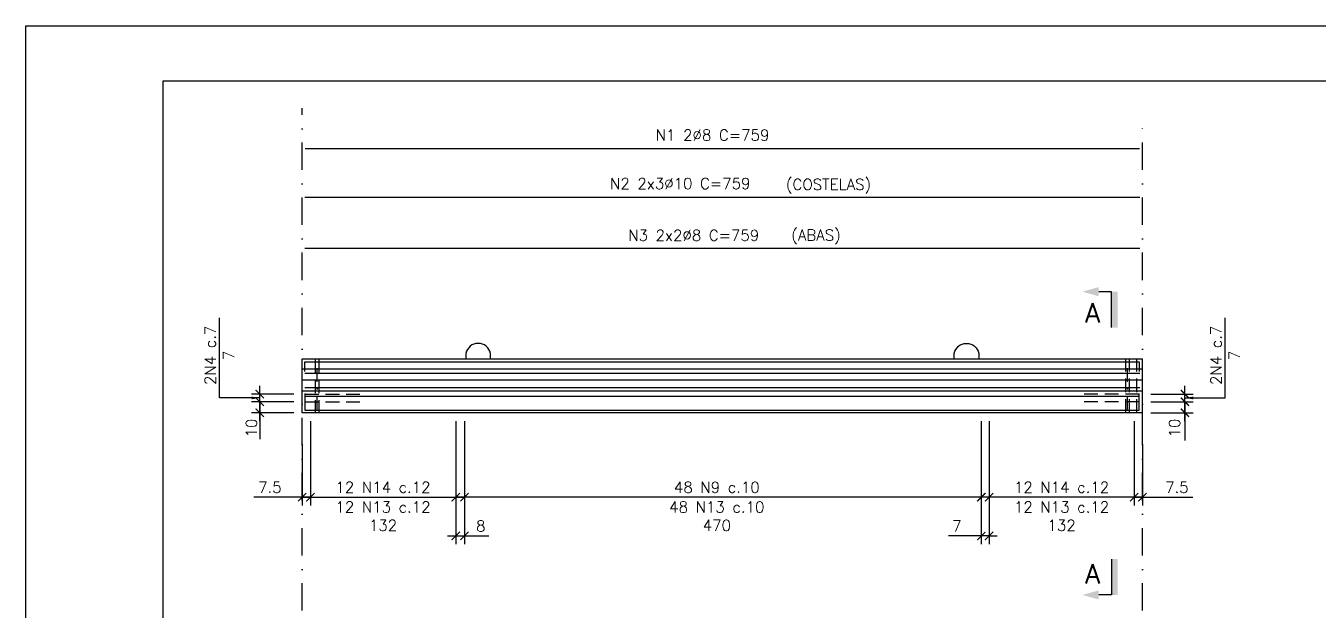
# Model space of a CAD drawing. Header units: centimetres. Extents: x 1658 to 6058, y 7825 to 9310.
# Drawn here: x 3958 to 5133, y 8778 to 9310 of the extents above; entities that cross this region are included whole.
import ezdxf

# ---------------------------------------------------------------- set-up
doc = ezdxf.new("R2010")
doc.units = ezdxf.units.CM
doc.header["$LTSCALE"] = 50
doc.header["$MEASUREMENT"] = 0
doc.header["$PDMODE"] = 67
doc.linetypes.add('DASHDOT', pattern=[1, 0.5, -0.25, 0, -0.25])
doc.linetypes.add('HIDDEN', pattern=[0.375, 0.25, -0.125])
for name, color, linetype in [('COTAS-PRECON', 1, 'Continuous'), ('FORMATO-PRECON', 2, 'Continuous'), ('IND- CORTE-PRECON', 4, 'Continuous'), ('LINHA TRACEJADO-PRECON', 1, 'HIDDEN'), ('LINHA-01-PRECON', 1, 'Continuous'), ('LINHA-02-PRECON', 2, 'Continuous'), ('LINHA-03-PRECON', 3, 'Continuous'), ('LINHA-04-PRECON', 4, 'Continuous'), ('X1', 2, 'Continuous')]:
    doc.layers.add(name, color=color, linetype=linetype)
doc.styles.add('PRECON-ROMANS', font='romans.shx')
doc.styles.add('ROMANS', font='ROMANS.SHX', dxfattribs={"oblique": 15, "height": 3})
doc.styles.get("Standard").update_dxf_attribs({"font": 'romans.shx'})
doc.linetypes.add('ZIGZAG', pattern='A,0.0001,-0.2,[131,ltypeshp.shx,S=0.2,R=0,X=-0.2,Y=0],-0.4,[131,ltypeshp.shx,S=0.2,R=180,X=0.2,Y=0],-0.2', length=0.8001)
doc.dimstyles.new('ESC50-50', dxfattribs={"dimscale": 50, "dimtxt": 0.2, "dimasz": 0.15, "dimexe": 0.15, "dimexo": 0.15, "dimgap": 0.08, "dimtad": 1, "dimdec": 1, "dimzin": 12, "dimdsep": 46, "dimtxsty": 'Standard', "dimblk": 'ARCHTICK', "dimcen": 0.09, "dimdle": 0.15, "dimclrd": 256, "dimclre": 256, "dimclrt": 2, "dimazin": 3, "dimtfac": 1, "dimtdec": 1, "dimtix": 1, "dimtmove": 2, "dimatfit": 2, "dimfxl": 0.15, "dimtolj": 1, "dimtzin": 0, "dimarcsym": 0})

# ---------------------------------------------------------------- blocks, each defined once
blk = doc.blocks.new('A$C12EB5E76')
at = {"layer": 'FORMATO-PRECON'}
blk.add_lwpolyline([(-114.7, 1254.3), (-114.7, 4224.3), (4085.3, 4224.3), (4085.3, 1254.3)], close=True, dxfattribs=at)
at = {"layer": 'FORMATO-PRECON', "color": 6}
blk.add_lwpolyline([(135.3, 1354.3), (135.3, 4124.3), (3985.3, 4124.3), (3985.3, 1354.3)], close=True, dxfattribs=at)
blk = doc.blocks.new('_ArchTick')
at = {"color": 0, "linetype": 'ByBlock', "const_width": 0.15}
blk.add_lwpolyline([(-0.5, -0.5), (0.5, 0.5)], dxfattribs=at)
blk = doc.blocks.new('*D106')
at = {"layer": 'COTAS-PRECON', "lineweight": -2, "transparency": 16777216}
for p, q in [((4217.1, 8950.5), (4217.1, 8873.7)), ((4209.6, 8929.5), (4209.6, 8873.7)), ((4209.6, 8881.2), (4165.7, 8881.2)), ((4217.1, 8881.2), (4209.6, 8881.2)), ((4217.1, 8881.2), (4224.6, 8881.2))]:
    blk.add_line(p, q, dxfattribs=at)
at = {"layer": 'Defpoints', "color": 0, "transparency": 16777216}
for p in [(4217.1, 8958), (4209.6, 8937), (4217.1, 8881.2)]:
    blk.add_point(p, dxfattribs=at)
at = {"layer": 'COTAS-PRECON', "lineweight": -2, "transparency": 16777216, "xscale": 7.5, "yscale": 7.5, "zscale": 7.5}
blk.add_blockref('_ArchTick', (4209.6, 8881.2), dxfattribs=at)
at = {"layer": 'COTAS-PRECON', "lineweight": -2, "transparency": 16777216, "xscale": 7.5, "yscale": 7.5, "zscale": 7.5, "rotation": 180}
blk.add_blockref('_ArchTick', (4217.1, 8881.2), dxfattribs=at)
at = {"layer": 'COTAS-PRECON', "color": 2, "transparency": 16777216, "insert": (4180.2, 8890.2), "char_height": 10, "attachment_point": 5}
blk.add_mtext('\\A1;7.5', dxfattribs=at)
blk = doc.blocks.new('*D107')
at = {"layer": 'COTAS-PRECON', "lineweight": -2, "transparency": 16777216}
for p, q in [((4966.1, 8950.5), (4966.1, 8873.7)), ((4973.6, 8929.5), (4973.6, 8873.7)), ((4966.1, 8881.2), (4958.6, 8881.2)), ((4966.1, 8881.2), (4973.6, 8881.2)), ((4973.6, 8881.2), (5019.4, 8881.2))]:
    blk.add_line(p, q, dxfattribs=at)
at = {"layer": 'Defpoints', "color": 0, "transparency": 16777216}
for p in [(4966.1, 8958), (4973.6, 8937), (4966.1, 8881.2)]:
    blk.add_point(p, dxfattribs=at)
at = {"layer": 'COTAS-PRECON', "lineweight": -2, "transparency": 16777216, "xscale": 7.5, "yscale": 7.5, "zscale": 7.5}
blk.add_blockref('_ArchTick', (4966.1, 8881.2), dxfattribs=at)
at = {"layer": 'COTAS-PRECON', "lineweight": -2, "transparency": 16777216, "xscale": 7.5, "yscale": 7.5, "zscale": 7.5, "rotation": 180}
blk.add_blockref('_ArchTick', (4973.6, 8881.2), dxfattribs=at)
at = {"layer": 'COTAS-PRECON', "color": 2, "transparency": 16777216, "insert": (5004.9, 8890.2), "char_height": 10, "attachment_point": 5}
blk.add_mtext('\\A1;7.5', dxfattribs=at)
blk = doc.blocks.new('*D108')
at = {"layer": 'COTAS-PRECON', "lineweight": -2, "transparency": 16777216}
for p, q in [((4981.1, 8968), (5019.7, 8968)), ((5012.2, 8950.5), (5012.2, 8975.5)), ((4981.1, 8958), (5019.7, 8958))]:
    blk.add_line(p, q, dxfattribs=at)
at = {"layer": 'Defpoints', "color": 0, "transparency": 16777216}
for p in [(4973.6, 8968), (5012.2, 8968), (4973.6, 8958)]:
    blk.add_point(p, dxfattribs=at)
at = {"layer": 'COTAS-PRECON', "lineweight": -2, "transparency": 16777216, "xscale": 7.5, "yscale": 7.5, "zscale": 7.5}
for p, rotation in [((5012.2, 8968), 90), ((5012.2, 8958), 270)]:
    blk.add_blockref('_ArchTick', p, dxfattribs=dict(at, rotation=rotation))
at = {"layer": 'COTAS-PRECON', "color": 2, "transparency": 16777216, "insert": (5002.8, 8944.1), "char_height": 10, "attachment_point": 5, "rotation": 90}
blk.add_mtext('\\A1;10', dxfattribs=at)
blk = doc.blocks.new('*D109')
at = {"layer": 'COTAS-PRECON', "lineweight": -2, "transparency": 16777216}
for p, q in [((5012.2, 8975), (5012.2, 8982.5)), ((4981.1, 8975), (5019.7, 8975)), ((4981.1, 8968), (5019.7, 8968)), ((5012.2, 8968), (5012.2, 8975)), ((5012.2, 8968), (5012.2, 8960.5))]:
    blk.add_line(p, q, dxfattribs=at)
at = {"layer": 'Defpoints', "color": 0, "transparency": 16777216}
for p in [(4973.6, 8975), (4973.6, 8968), (5012.2, 8975)]:
    blk.add_point(p, dxfattribs=at)
at = {"layer": 'COTAS-PRECON', "lineweight": -2, "transparency": 16777216, "xscale": 7.5, "yscale": 7.5, "zscale": 7.5}
for p, rotation in [((5012.2, 8975), 270), ((5012.2, 8968), 90)]:
    blk.add_blockref('_ArchTick', p, dxfattribs=dict(at, rotation=rotation))
at = {"layer": 'COTAS-PRECON', "color": 2, "transparency": 16777216, "insert": (5048.9, 9010.2), "char_height": 10, "attachment_point": 5, "rotation": 90}
blk.add_mtext('\\A1;2N4 c.7\\P7', dxfattribs=at)
blk = doc.blocks.new('*D114')
at = {"layer": 'COTAS-PRECON', "lineweight": -2, "transparency": 16777216}
for p, q in [((4357.2, 8950.5), (4357.2, 8873.7)), ((4827.1, 8950.5), (4827.1, 8873.7)), ((4834.6, 8881.2), (4349.7, 8881.2))]:
    blk.add_line(p, q, dxfattribs=at)
at = {"layer": 'Defpoints', "color": 0, "transparency": 16777216}
for p in [(4357.2, 8958), (4827.1, 8958, 96721), (4357.2, 8881.2)]:
    blk.add_point(p, dxfattribs=at)
at = {"layer": 'COTAS-PRECON', "lineweight": -2, "transparency": 16777216, "xscale": 7.5, "yscale": 7.5, "zscale": 7.5, "rotation": 180}
blk.add_blockref('_ArchTick', (4357.2, 8881.2), dxfattribs=at)
at = {"layer": 'COTAS-PRECON', "lineweight": -2, "transparency": 16777216, "xscale": 7.5, "yscale": 7.5, "zscale": 7.5}
blk.add_blockref('_ArchTick', (4827.1, 8881.2), dxfattribs=at)
at = {"layer": 'COTAS-PRECON', "color": 2, "transparency": 16777216, "char_height": 10, "attachment_point": 5}
for s, insert in [('\\A1;48 N9 c.10', (4586.6, 8890.2)), ('\\A1;48 N13 c.10\\P470', (4586.6, 8863.9))]:
    blk.add_mtext(s, dxfattribs=dict(at, insert=insert))
blk = doc.blocks.new('IND-CORTE-')
at = {"layer": 'IND- CORTE-PRECON', "color": 1}
for p, q in [((-11.2, 63.5), (-33.6, 63.5)), ((-11.2, 0), (-11.2, 63.5))]:
    blk.add_line(p, q, dxfattribs=at)
for points in [[(-33.6, 71.5), (-62.5, 63.5), (-33.6, 55.4)], [(0, 0), (-11.2, 0), (0, 63.5), (-11.2, 63.5)]]:
    blk.add_solid(points, dxfattribs=at)
at = {"layer": 'IND- CORTE-PRECON', "linetype": 'Continuous', "style": 'ROMANS', "flags": 8}
blk.add_attdef('B', (-57.7, 9.1), '', height=35, dxfattribs=at)
blk = doc.blocks.new('*D120')
at = {"layer": 'COTAS-PRECON', "lineweight": -2, "transparency": 16777216}
for p, q in [((4217.1, 8950.5), (4217.1, 8873.7)), ((4349.2, 8950.5), (4349.2, 8873.7)), ((4209.6, 8881.2), (4356.7, 8881.2))]:
    blk.add_line(p, q, dxfattribs=at)
at = {"layer": 'Defpoints', "color": 0, "transparency": 16777216}
for p in [(4217.1, 8958), (4349.2, 8958), (4349.2, 8881.2)]:
    blk.add_point(p, dxfattribs=at)
at = {"layer": 'COTAS-PRECON', "lineweight": -2, "transparency": 16777216, "xscale": 7.5, "yscale": 7.5, "zscale": 7.5, "rotation": 180}
blk.add_blockref('_ArchTick', (4217.1, 8881.2), dxfattribs=at)
at = {"layer": 'COTAS-PRECON', "lineweight": -2, "transparency": 16777216, "xscale": 7.5, "yscale": 7.5, "zscale": 7.5}
blk.add_blockref('_ArchTick', (4349.2, 8881.2), dxfattribs=at)
at = {"layer": 'COTAS-PRECON', "color": 2, "transparency": 16777216, "char_height": 10, "attachment_point": 5}
for s, insert in [('\\A1;12 N14 c.12', (4283.1, 8890.2)), ('\\A1;12 N13 c.12\\P132', (4283.1, 8863.9))]:
    blk.add_mtext(s, dxfattribs=dict(at, insert=insert))
blk = doc.blocks.new('*D121')
at = {"layer": 'COTAS-PRECON', "lineweight": -2, "transparency": 16777216}
for p, q in [((4834.1, 8950.5), (4834.1, 8873.7)), ((4966.1, 8950.5), (4966.1, 8873.7)), ((4973.6, 8881.2), (4826.6, 8881.2))]:
    blk.add_line(p, q, dxfattribs=at)
at = {"layer": 'Defpoints', "color": 0, "transparency": 16777216}
for p in [(4834.1, 8958), (4966.1, 8958), (4834.1, 8881.2)]:
    blk.add_point(p, dxfattribs=at)
at = {"layer": 'COTAS-PRECON', "lineweight": -2, "transparency": 16777216, "xscale": 7.5, "yscale": 7.5, "zscale": 7.5, "rotation": 180}
blk.add_blockref('_ArchTick', (4834.1, 8881.2), dxfattribs=at)
at = {"layer": 'COTAS-PRECON', "lineweight": -2, "transparency": 16777216, "xscale": 7.5, "yscale": 7.5, "zscale": 7.5}
blk.add_blockref('_ArchTick', (4966.1, 8881.2), dxfattribs=at)
at = {"layer": 'COTAS-PRECON', "color": 2, "transparency": 16777216, "char_height": 10, "attachment_point": 5}
for s, insert in [('\\A1;12 N14 c.12', (4900.1, 8890.2)), ('\\A1;12 N13 c.12\\P132', (4900.1, 8863.9))]:
    blk.add_mtext(s, dxfattribs=dict(at, insert=insert))
blk = doc.blocks.new('*D122')
at = {"layer": 'COTAS-PRECON', "lineweight": -2, "transparency": 16777216}
for p, q in [((4827.1, 8950.5), (4827.1, 8838.5)), ((4834.1, 8950.5), (4834.1, 8838.5)), ((4827.1, 8846), (4797.4, 8846)), ((4834.1, 8846), (4827.1, 8846)), ((4834.1, 8846), (4841.6, 8846))]:
    blk.add_line(p, q, dxfattribs=at)
at = {"layer": 'Defpoints', "color": 0, "transparency": 16777216}
for p in [(4827.1, 8958), (4834.1, 8958), (4827.1, 8846)]:
    blk.add_point(p, dxfattribs=at)
at = {"layer": 'COTAS-PRECON', "lineweight": -2, "transparency": 16777216, "xscale": 7.5, "yscale": 7.5, "zscale": 7.5}
blk.add_blockref('_ArchTick', (4827.1, 8846), dxfattribs=at)
at = {"layer": 'COTAS-PRECON', "lineweight": -2, "transparency": 16777216, "xscale": 7.5, "yscale": 7.5, "zscale": 7.5, "rotation": 180}
blk.add_blockref('_ArchTick', (4834.1, 8846), dxfattribs=at)
at = {"layer": 'COTAS-PRECON', "color": 2, "transparency": 16777216, "insert": (4804.8, 8855), "char_height": 10, "attachment_point": 5}
blk.add_mtext('\\A1;7', dxfattribs=at)
blk = doc.blocks.new('*D123')
at = {"layer": 'COTAS-PRECON', "lineweight": -2, "transparency": 16777216}
for p, q in [((4349.2, 8950.5), (4349.2, 8838.5)), ((4357.2, 8950.5), (4357.2, 8838.5)), ((4341.7, 8846), (4357.2, 8846)), ((4357.2, 8846), (4379.3, 8846))]:
    blk.add_line(p, q, dxfattribs=at)
at = {"layer": 'Defpoints', "color": 0, "transparency": 16777216}
for p in [(4349.2, 8958), (4357.2, 8958), (4357.2, 8846)]:
    blk.add_point(p, dxfattribs=at)
at = {"layer": 'COTAS-PRECON', "lineweight": -2, "transparency": 16777216, "xscale": 7.5, "yscale": 7.5, "zscale": 7.5, "rotation": 180}
blk.add_blockref('_ArchTick', (4349.2, 8846), dxfattribs=at)
at = {"layer": 'COTAS-PRECON', "lineweight": -2, "transparency": 16777216, "xscale": 7.5, "yscale": 7.5, "zscale": 7.5}
blk.add_blockref('_ArchTick', (4357.2, 8846), dxfattribs=at)
at = {"layer": 'COTAS-PRECON', "color": 2, "transparency": 16777216, "insert": (4372, 8855), "char_height": 10, "attachment_point": 5}
blk.add_mtext('\\A1;8', dxfattribs=at)
blk = doc.blocks.new('*D124')
at = {"layer": 'COTAS-PRECON', "lineweight": -2, "transparency": 16777216}
for p, q in [((4202.1, 8968), (4163.5, 8968)), ((4171, 8950.5), (4171, 8975.5)), ((4202.1, 8958), (4163.5, 8958))]:
    blk.add_line(p, q, dxfattribs=at)
at = {"layer": 'Defpoints', "color": 0, "transparency": 16777216}
for p in [(4171, 8968), (4209.6, 8968), (4209.6, 8958)]:
    blk.add_point(p, dxfattribs=at)
at = {"layer": 'COTAS-PRECON', "lineweight": -2, "transparency": 16777216, "xscale": 7.5, "yscale": 7.5, "zscale": 7.5}
for p, rotation in [((4171, 8968), 90), ((4171, 8958), 270)]:
    blk.add_blockref('_ArchTick', p, dxfattribs=dict(at, rotation=rotation))
at = {"layer": 'COTAS-PRECON', "color": 2, "transparency": 16777216, "insert": (4163.5, 8944.1), "char_height": 10, "attachment_point": 5, "rotation": 90}
blk.add_mtext('\\A1;10', dxfattribs=at)
blk = doc.blocks.new('*D125')
at = {"layer": 'COTAS-PRECON', "lineweight": -2, "transparency": 16777216}
for p, q in [((4171, 8975), (4171, 8982.5)), ((4202.1, 8975), (4163.5, 8975)), ((4202.1, 8968), (4163.5, 8968)), ((4171, 8968), (4171, 8975)), ((4171, 8968), (4171, 8960.5))]:
    blk.add_line(p, q, dxfattribs=at)
at = {"layer": 'Defpoints', "color": 0, "transparency": 16777216}
for p in [(4171, 8975), (4209.6, 8975), (4209.6, 8968)]:
    blk.add_point(p, dxfattribs=at)
at = {"layer": 'COTAS-PRECON', "lineweight": -2, "transparency": 16777216, "xscale": 7.5, "yscale": 7.5, "zscale": 7.5}
for p, rotation in [((4171, 8975), 270), ((4171, 8968), 90)]:
    blk.add_blockref('_ArchTick', p, dxfattribs=dict(at, rotation=rotation))
at = {"layer": 'COTAS-PRECON', "color": 2, "transparency": 16777216, "insert": (4134.3, 9010.2), "char_height": 10, "attachment_point": 5, "rotation": 90}
blk.add_mtext('\\A1;2N4 c.7\\P7', dxfattribs=at)

msp = doc.modelspace()

# ---------------------------------------------------------------- linework, layer by layer
at = {"layer": 'COTAS-PRECON', "linetype": 'DASHDOT'}
for p, q in [((4209.638, 8477.485), (4209.638, 9235.068)), ((4973.638, 8477.485, 96721), (4973.638, 9220.63, 96721))]:
    msp.add_line(p, q, dxfattribs=at)
at = {"layer": 'COTAS-PRECON'}
for p, q in [((4171.047, 8962.965), (4171.047, 8934.112)), ((5012.23, 8962.965, 96721), (5012.23, 8932.824, 96721))]:
    msp.add_line(p, q, dxfattribs=at)
at = {"layer": 'LINHA TRACEJADO-PRECON'}
for p, q in [((4221.538, 9006.965), (4221.538, 8957.965)), ((4224.738, 9006.965), (4224.738, 8957.965)), ((4958.538, 8957.965, 96721), (4958.538, 9006.965, 96721)), ((4961.738, 8957.965, 96721), (4961.738, 9006.965, 96721)), ((4968.638, 8957.965, 96721), (4968.638, 9006.965, 96721))]:
    msp.add_line(p, q, dxfattribs=at)
at = {"layer": 'LINHA-01-PRECON', "linetype": 'DASHDOT', "ltscale": 0.5}
for p, q in [((4223.162, 8960.965), (4223.162, 9006.965)), ((4960.114, 8960.965, 96721), (4960.114, 9006.965, 96721))]:
    msp.add_line(p, q, dxfattribs=at)
at = {"layer": 'LINHA-02-PRECON'}
for p, q in [((4209.638, 8991.965), (4209.638, 9006.965)), ((4973.638, 8991.965, 96721), (4973.638, 9006.965, 96721)), ((4209.638, 8997.965), (4973.638, 8997.965, 96721)), ((4209.638, 8981.965), (4209.638, 8991.965)), ((4973.638, 8981.965, 96721), (4973.638, 8991.965, 96721)), ((4209.638, 8987.965), (4973.638, 8987.965, 96721)), ((4209.638, 8971.965), (4209.638, 8981.965)), ((4209.638, 8977.965), (4973.638, 8977.965, 96721)), ((4973.638, 8971.965, 96721), (4973.638, 8981.965, 96721)), ((4209.638, 8957.965), (4209.638, 8971.965)), ((4973.638, 8936.965, 96721), (4973.638, 8971.965, 96721)), ((4973.638, 8957.965, 96721), (4209.638, 8957.965))]:
    msp.add_line(p, q, dxfattribs=at)
at = {"layer": 'LINHA-02-PRECON', "linetype": 'ZIGZAG', "ltscale": 0.15}
msp.add_line((4209.638, 9006.965, -97071), (4973.638, 9006.965, -97061.104), dxfattribs=at)
at = {"layer": 'LINHA-03-PRECON', "linetype": 'HIDDEN'}
for p, q in [((4212.138, 8974.978), (4267.138, 8974.978)), ((4212.138, 8967.978), (4267.138, 8967.978)), ((4970.638, 8974.978, 96721), (4915.638, 8974.978, 96721)), ((4970.638, 8967.978, 96721), (4915.638, 8967.978, 96721))]:
    msp.add_line(p, q, dxfattribs=at)
at = {"layer": 'LINHA-04-PRECON'}
msp.add_line((4212.388, 9198.22), (4970.888, 9198.22, 96721), dxfattribs=at)
at = {"layer": 'LINHA-04-PRECON', "linetype": 'HIDDEN', "ltscale": 200}
for p, q in [((4212.138, 9154.215), (4971.138, 9154.215, 96721)), ((4212.138, 9107.765), (4971.138, 9107.765, 96721)), ((4212.138, 8993.965), (4971.138, 8993.965, 96721)), ((4212.138, 8980.965), (4971.138, 8980.965, 96721)), ((4212.138, 8972.965), (4970.638, 8972.965, 96721))]:
    msp.add_line(p, q, dxfattribs=at)
at = {"layer": 'LINHA-04-PRECON', "ltscale": 0.5}
for points, elevation in [([(4380.866, 9006.965), (4380.866, 9011.965, 0.81606259), (4358.41, 9011.965), (4358.41, 9006.965)], -96721), ([(4802.41, 9006.965), (4802.41, 9011.965, -0.81606259), (4824.866, 9011.965), (4824.866, 9006.965)], 96721)]:
    msp.add_lwpolyline(points, format="xyb", dxfattribs=dict(at, elevation=elevation))
at = {"layer": 'LINHA-04-PRECON'}
for points in [[(4212.138, 8995.465), (4212.138, 9004.465), (4970.638, 9004.465), (4970.638, 8995.465)], [(4212.138, 8975.465), (4212.138, 8960.465), (4970.638, 8960.465), (4970.638, 8975.465)]]:
    msp.add_lwpolyline(points, dxfattribs=at)

# ---------------------------------------------------------------- block references
at = {"layer": 'COTAS-PRECON', "xscale": 0.5000000000000071, "yscale": 0.5000000000000071, "zscale": 0.5000000000000071}
msp.add_blockref('A$C12EB5E76', (4015.702, 7197.786), dxfattribs=at)
at = {"layer": 'IND- CORTE-PRECON', "linetype": 'ByBlock'}
ref = msp.add_blockref('IND-CORTE-', (4951.092, 9035.442, 96721), dxfattribs=dict(at, xscale=0.514839491217444, yscale=0.514839491217444, zscale=0.514839491217444))
ref.add_attrib('B', 'A', (4921.377, 9040.104, 96721), dxfattribs={"color": 5, "linetype": 'Continuous', "height": 17.5, "style": 'ROMANS', "flags": 8})
ref = msp.add_blockref('IND-CORTE-', (4951.092, 8824.979, 96721), dxfattribs=dict(at, xscale=-0.514839491217444, yscale=0.514839491217444, zscale=0.514839491217444, rotation=180))
ref.add_attrib('B', 'A', (4921.377, 8802.817, 96721), dxfattribs={"color": 5, "linetype": 'Continuous', "height": 17.5, "style": 'ROMANS', "flags": 8})

# ---------------------------------------------------------------- texts
at = {"layer": 'COTAS-PRECON', "char_height": 10, "attachment_point": 5}
for s, insert in [('\\A1;(COSTELAS)', (4688.195, 9164.061)), ('\\A1;(ABAS)', (4676.826, 9117.946))]:
    msp.add_mtext(s, dxfattribs=dict(at, insert=insert))
at = {"layer": 'X1', "style": 'PRECON-ROMANS'}
for s, p in [('N1 2%%C8 C=759', (4531.093, 9205.506)), ('N2 2x3%%C10 C=759', (4489.516, 9161.501)), ('N3 2x2%%C8 C=759', (4506.058, 9114.364))]:
    msp.add_text(s, height=10, dxfattribs=at).set_placement(p)

# ---------------------------------------------------------------- dimensions: what is measured, and where the dimension line sits
at = {"layer": 'COTAS-PRECON'}
for base, p1, p2, picture, middle in [((4171.047, 8974.978), (4209.638, 8967.978), (4209.638, 8974.978), '*D125', (4134.33, 9010.159)), ((5012.23, 8974.978, 96721), (4973.638, 8967.978, 96721), (4973.638, 8974.978, 96721), '*D109', (5048.947, 9010.159, 96721))]:
    dim = msp.add_linear_dim(base=base, p1=p1, p2=p2, angle=90, text='2N4 c.7\\P<>', dimstyle='ESC50-50', dxfattribs=at)
    dim.commit()
    dim.dimension.update_dxf_attribs({"geometry": picture, "text_midpoint": middle, "dimtype": 160})
for base, p1, p2, picture, middle in [((4171.047, 8967.978), (4209.638, 8957.965), (4209.638, 8967.978), '*D124', (4163.52, 8944.06)), ((5012.23, 8967.978, 96721), (4973.638, 8957.965, 96721), (4973.638, 8967.978, 96721), '*D108', (5002.776, 8944.06, 96721))]:
    dim = msp.add_linear_dim(base=base, p1=p1, p2=p2, angle=90, dimstyle='ESC50-50', dxfattribs=at)
    dim.commit()
    dim.dimension.update_dxf_attribs({"geometry": picture, "text_midpoint": middle, "dimtype": 160})
for base, p1, p2, picture, middle in [((4217.138, 8881.211), (4209.638, 8936.965), (4217.138, 8957.965), '*D106', (4180.162, 8881.211)), ((4827.115, 8846.025, 96721), (4834.115, 8957.965, 96721), (4827.115, 8957.965, 96721), '*D122', (4804.782, 8846.025, 96721))]:
    dim = msp.add_linear_dim(base=base, p1=p1, p2=p2, dimstyle='ESC50-50', override={"dimtmove": 0}, dxfattribs=at)
    dim.commit()
    dim.dimension.update_dxf_attribs({"geometry": picture, "text_midpoint": middle, "dimtype": 160})
dim = msp.add_linear_dim(base=(4349.161, 8881.211), p1=(4217.138, 8957.965), p2=(4349.161, 8957.965), text='12 N14 c.12\\X12 N13 c.12\\P<>', dimstyle='ESC50-50', override={"dimtmove": 0}, dxfattribs=at)
dim.commit()
dim.dimension.update_dxf_attribs({"geometry": '*D120', "text_midpoint": (4283.15, 8881.211)})
for base, p1, p2, picture, middle in [((4357.161, 8846.025), (4349.161, 8957.965), (4357.161, 8957.965), '*D123', (4371.995, 8846.025)), ((4966.138, 8881.211, 96721), (4973.638, 8936.965, 96721), (4966.138, 8957.965, 96721), '*D107', (5004.938, 8881.211, 96721))]:
    dim = msp.add_linear_dim(base=base, p1=p1, p2=p2, angle=180, dimstyle='ESC50-50', override={"dimtmove": 0}, dxfattribs=at)
    dim.commit()
    dim.dimension.update_dxf_attribs({"geometry": picture, "text_midpoint": middle, "dimtype": 160})
dim = msp.add_linear_dim(base=(4357.161, 8881.211), p1=(4827.115, 8957.965, 96721), p2=(4357.161, 8957.965), text='48 N9 c.10\\X48 N13 c.10\\P<>', dimstyle='ESC50-50', override={"dimtmove": 0}, dxfattribs=at)
dim.commit()
dim.dimension.update_dxf_attribs({"geometry": '*D114', "text_midpoint": (4586.638, 8881.211), "dimtype": 160})
dim = msp.add_linear_dim(base=(4834.115, 8881.211, 96721), p1=(4966.138, 8957.965, 96721), p2=(4834.115, 8957.965, 96721), angle=180, text='12 N14 c.12\\X12 N13 c.12\\P<>', dimstyle='ESC50-50', override={"dimtmove": 0}, dxfattribs=at)
dim.commit()
dim.dimension.update_dxf_attribs({"geometry": '*D121', "text_midpoint": (4900.127, 8881.211, 96721)})

# ---------------------------------------------------------------- leaders
for points in [[(4171.047, 8971.478), (4134.33, 8971.478), (4134.33, 9044.275)], [(5012.23, 8971.478), (5048.947, 8971.478), (5048.947, 9044.275)]]:
    msp.add_leader(points, dimstyle='ESC50-50', override={"dimgap": 0.08, "dimtad": 1}, dxfattribs=at)

doc.saveas('drawing.dxf')
